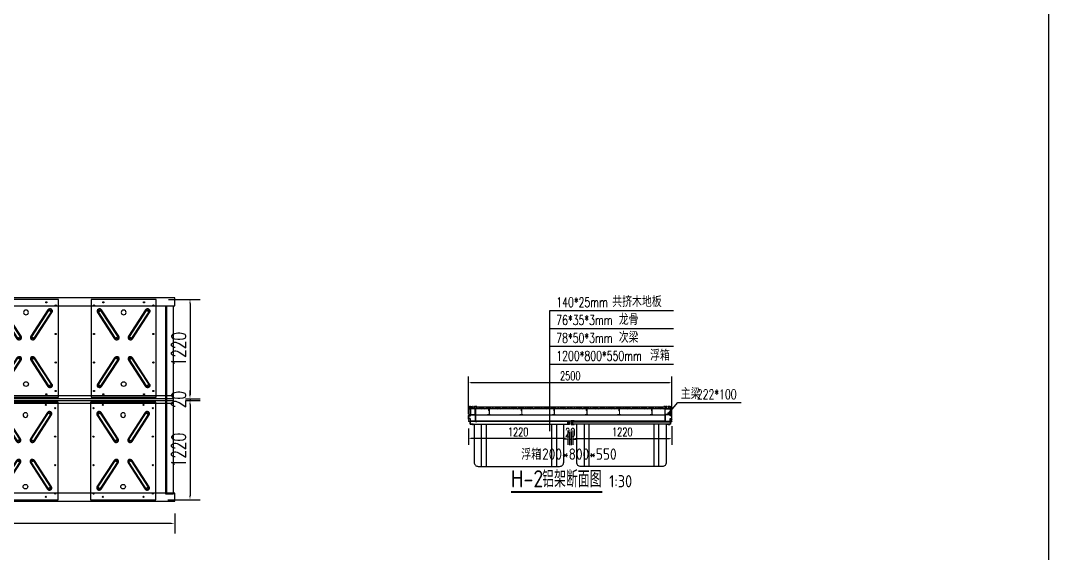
# Model space of a CAD drawing. Extents: x -89702 to 926017, y -610001 to -56924.
# Drawn here: x 150927 to 163556, y -532033 to -525486 of the extents above; entities that cross this region are included whole.
import ezdxf

# ---------------------------------------------------------------- set-up
doc = ezdxf.new("R2010")
doc.units = 0
doc.header["$LTSCALE"] = 10
doc.header["$MEASUREMENT"] = 0
doc.linetypes.add('ACAD_ISO14W100', pattern=[24, 12, -3, 0, -3, 0, -3, 0, -3])
for name, color, linetype in [('DIM_LEAD', 3, 'Continuous'), ('DIM_SYMB', 3, 'Continuous'), ('L-构造线', 6, 'Continuous'), ('PUB_TEXT', 7, 'Continuous'), ('W-FLOAT_BOWL浮筒', 253, 'Continuous'), ('W-STEEL_FRAME钢架', 3, 'Continuous'), ('W-STEEL_KEEL钢龙骨', 5, 'Continuous'), ('W-WOOD_FLOOR木地板', 30, 'Continuous'), ('浮箱U槽', 5, 'Continuous'), ('结构', 1, 'Continuous')]:
    doc.layers.add(name, color=color, linetype=linetype)
doc.styles.add('_TCH_DIM', font='SIMPLEX', dxfattribs={"bigfont": 'GBCBIG'})
doc.styles.get("Standard").update_dxf_attribs({"font": 'gbenor.shx', "bigfont": 'gbcbig.shx'})
doc.styles.add('STANDARD_T3', font='simplex.shx', dxfattribs={"width": 0.7, "bigfont": 'gbcbig.shx'})
doc.dimstyles.new('W&&30', dxfattribs={"dimtxt": 105, "dimasz": 30, "dimexe": 75, "dimexo": 90, "dimgap": 30, "dimtad": 1, "dimdec": 0, "dimzin": 0, "dimdsep": 46, "dimtxsty": 'STANDARD_T3', "dimcen": 0.09, "dimclrd": 1, "dimclre": 1, "dimclrt": 7, "dimazin": 2, "dimtfac": 1, "dimtdec": 0, "dimtix": 1, "dimtmove": 2, "dimatfit": 3, "dimfxl": 0, "dimtolj": 1, "dimtzin": 0, "dimarcsym": 0})
doc.dimstyles.new('W&&50', dxfattribs={"dimtxt": 175, "dimasz": 50, "dimexe": 125, "dimexo": 150, "dimgap": 50, "dimtad": 1, "dimdec": 0, "dimzin": 0, "dimdsep": 46, "dimtxsty": 'STANDARD_T3', "dimcen": 0.09, "dimclrd": 1, "dimclre": 1, "dimclrt": 7, "dimazin": 2, "dimtfac": 1, "dimtdec": 0, "dimtix": 1, "dimtmove": 2, "dimatfit": 3, "dimfxl": 0, "dimtolj": 1, "dimtzin": 0, "dimarcsym": 0})

# ---------------------------------------------------------------- blocks, each defined once
blk = doc.blocks.new('*D858')
at = {"layer": 'Defpoints', "color": 0, "transparency": 16777216}
for p in [(139567, -531393), (152821, -531393), (139567, -531664)]:
    blk.add_point(p, dxfattribs=at)
at = {"layer": 'W-STEEL_FRAME钢架', "color": 1, "lineweight": -2, "transparency": 16777216}
for p, q in [((139567, -531543), (139567, -531789)), ((152821, -531543), (152821, -531789)), ((152771, -531664), (139617, -531664))]:
    blk.add_line(p, q, dxfattribs=at)
at = {"layer": 'W-STEEL_FRAME钢架', "color": 1, "transparency": 16777216}
for points in [[(139617, -531656), (139617, -531673), (139567, -531664)], [(152771, -531656), (152771, -531673), (152821, -531664)]]:
    blk.add_solid(points, dxfattribs=at)
at = {"layer": 'W-STEEL_FRAME钢架', "color": 7, "transparency": 16777216, "insert": (146194, -531527), "char_height": 175, "attachment_point": 5, "style": 'STANDARD_T3'}
blk.add_mtext('\\A1;13254', dxfattribs=at)
blk = doc.blocks.new('fx1200')
for p, q in [((1200, 276), (0, 276)), ((0, 276), (0, -524)), ((1200, -524), (1200, 276)), ((121, 187), (116, 177)), ((116, 177), (118, 165)), ((118, 165), (121, 155)), ((128, 196), (121, 187)), ((121, 155), (129, 147)), ((126, 172), (129, 182)), ((128, 162), (126, 172)), ((139, 201), (128, 196)), ((134, 155), (128, 162)), ((129, 182), (136, 190)), ((129, 172), (131, 180)), ((131, 164), (129, 172)), ((137, 159), (129, 147)), ((129, 147), (453, -63)), ((131, 180), (137, 187)), ((137, 159), (131, 164)), ((134, 155), (458, -56)), ((136, 190), (145, 192)), ((137, 187), (145, 189)), ((153, 185), (137, 159)), ((461, -53), (137, 159)), ((150, 201), (139, 201)), ((145, 192), (155, 189)), ((145, 189), (153, 185)), ((159, 197), (150, 201)), ((159, 197), (153, 185)), ((153, 185), (477, -24)), ((478, -21), (155, 189)), ((483, -12), (159, 197)), ((1041, 197), (717, -12)), ((1045, 189), (722, -21)), ((723, -24), (1047, 185)), ((1064, 159), (741, -53)), ((742, -56), (1066, 155)), ((747, -63), (1071, 147)), ((1052, 201), (1041, 197)), ((1047, 185), (1041, 197)), ((1045, 189), (1055, 192)), ((1047, 185), (1055, 189)), ((1047, 185), (1064, 159)), ((1063, 201), (1052, 201)), ((1055, 192), (1064, 190)), ((1055, 189), (1063, 187)), ((1072, 196), (1063, 201)), ((1063, 187), (1069, 180)), ((1064, 190), (1072, 182)), ((1069, 164), (1064, 159)), ((1064, 159), (1071, 147)), ((1072, 162), (1066, 155)), ((1069, 180), (1071, 172)), ((1071, 172), (1069, 164)), ((1071, 147), (1079, 155)), ((1080, 187), (1072, 196)), ((1072, 182), (1076, 172)), ((1076, 172), (1072, 162)), ((1079, 155), (1084, 165)), ((1084, 177), (1080, 187)), ((1084, 165), (1084, 177)), ((132, -123), (134, -113)), ((134, -135), (132, -123)), ((134, -113), (140, -103)), ((140, -103), (150, -96)), ((150, -96), (161, -95)), ((161, -95), (171, -96)), ((171, -96), (180, -103)), ((180, -103), (187, -113)), ((187, -113), (188, -123)), ((188, -123), (187, -135)), ((461, -53), (453, -63)), ((453, -63), (464, -68)), ((467, -59), (458, -56)), ((461, -53), (477, -24)), ((469, -54), (461, -53)), ((464, -68), (475, -68)), ((478, -56), (467, -59)), ((475, -53), (469, -54)), ((482, -48), (475, -53)), ((475, -68), (485, -63)), ((483, -12), (477, -24)), ((477, -24), (482, -31)), ((478, -21), (485, -29)), ((485, -49), (478, -56)), ((482, -31), (485, -39)), ((485, -39), (482, -48)), ((491, -21), (483, -12)), ((485, -29), (488, -39)), ((488, -39), (485, -49)), ((485, -63), (493, -54)), ((496, -31), (491, -21)), ((493, -54), (496, -43)), ((496, -43), (496, -31)), ((709, -21), (704, -31)), ((704, -31), (704, -43)), ((704, -43), (707, -54)), ((707, -54), (715, -63)), ((717, -12), (709, -21)), ((712, -39), (715, -29)), ((715, -49), (712, -39)), ((715, -29), (722, -21)), ((723, -56), (715, -49)), ((715, -63), (725, -68)), ((717, -12), (723, -24)), ((717, -39), (718, -31)), ((718, -48), (717, -39)), ((718, -31), (723, -24)), ((725, -53), (718, -48)), ((741, -53), (723, -24)), ((733, -59), (723, -56)), ((733, -54), (725, -53)), ((725, -68), (736, -68)), ((741, -53), (733, -54)), ((742, -56), (733, -59)), ((736, -68), (747, -63)), ((741, -53), (747, -63)), ((1015, -113), (1012, -123)), ((1012, -123), (1015, -135)), ((1020, -103), (1015, -113)), ((1029, -96), (1020, -103)), ((1041, -95), (1029, -96)), ((1050, -96), (1041, -95)), ((1060, -103), (1050, -96)), ((1066, -113), (1060, -103)), ((1068, -123), (1066, -113)), ((1066, -135), (1068, -123)), ((453, -184), (129, -393)), ((140, -145), (134, -135)), ((458, -192), (134, -402)), ((137, -405), (461, -195)), ((150, -150), (140, -145)), ((161, -153), (150, -150)), ((477, -222), (153, -433)), ((155, -437), (478, -225)), ((159, -443), (483, -234)), ((171, -150), (161, -153)), ((180, -145), (171, -150)), ((187, -135), (180, -145)), ((464, -180), (453, -184)), ((453, -184), (461, -195)), ((458, -192), (467, -189)), ((461, -195), (469, -192)), ((461, -195), (477, -222)), ((475, -180), (464, -180)), ((467, -189), (478, -190)), ((469, -192), (475, -194)), ((485, -185), (475, -180)), ((475, -194), (482, -200)), ((482, -217), (477, -222)), ((477, -222), (483, -234)), ((478, -190), (485, -199)), ((485, -219), (478, -225)), ((482, -200), (485, -209)), ((485, -209), (482, -217)), ((483, -234), (491, -225)), ((493, -194), (485, -185)), ((485, -199), (488, -209)), ((488, -209), (485, -219)), ((491, -225), (496, -215)), ((496, -204), (493, -194)), ((496, -215), (496, -204)), ((707, -194), (704, -204)), ((704, -204), (704, -215)), ((704, -215), (709, -225)), ((715, -185), (707, -194)), ((709, -225), (717, -234)), ((712, -209), (715, -199)), ((715, -219), (712, -209)), ((725, -180), (715, -185)), ((715, -199), (723, -190)), ((722, -225), (715, -219)), ((717, -209), (718, -200)), ((718, -217), (717, -209)), ((723, -222), (717, -234)), ((717, -234), (1041, -443)), ((718, -200), (725, -194)), ((723, -222), (718, -217)), ((722, -225), (1045, -437)), ((723, -190), (733, -189)), ((741, -195), (723, -222)), ((1047, -433), (723, -222)), ((736, -180), (725, -180)), ((725, -194), (733, -192)), ((733, -189), (742, -192)), ((733, -192), (741, -195)), ((747, -184), (736, -180)), ((747, -184), (741, -195)), ((741, -195), (1064, -405)), ((1066, -402), (742, -192)), ((1071, -393), (747, -184)), ((1015, -135), (1020, -145)), ((1020, -145), (1029, -150)), ((1029, -150), (1041, -153)), ((1041, -153), (1050, -150)), ((1050, -150), (1060, -145)), ((1060, -145), (1066, -135)), ((118, -412), (116, -423)), ((116, -423), (121, -435)), ((121, -402), (118, -412)), ((129, -393), (121, -402)), ((121, -435), (128, -443)), ((126, -420), (128, -410)), ((129, -430), (126, -420)), ((128, -410), (134, -402)), ((128, -443), (139, -448)), ((129, -393), (137, -405)), ((129, -420), (131, -412)), ((131, -428), (129, -420)), ((136, -437), (129, -430)), ((131, -412), (137, -405)), ((137, -433), (131, -428)), ((145, -438), (136, -437)), ((153, -433), (137, -405)), ((145, -435), (137, -433)), ((139, -448), (150, -448)), ((153, -433), (145, -435)), ((155, -437), (145, -438)), ((150, -448), (159, -443)), ((153, -433), (159, -443)), ((1041, -443), (1047, -433)), ((1041, -443), (1052, -448)), ((1055, -438), (1045, -437)), ((1047, -433), (1064, -405)), ((1055, -435), (1047, -433)), ((1052, -448), (1063, -448)), ((1063, -433), (1055, -435)), ((1064, -437), (1055, -438)), ((1069, -428), (1063, -433)), ((1063, -448), (1072, -443)), ((1071, -393), (1064, -405)), ((1064, -405), (1069, -412)), ((1072, -430), (1064, -437)), ((1066, -402), (1072, -410)), ((1069, -412), (1071, -420)), ((1071, -420), (1069, -428)), ((1079, -402), (1071, -393)), ((1072, -410), (1076, -420)), ((1076, -420), (1072, -430)), ((1072, -443), (1080, -435)), ((1084, -412), (1079, -402)), ((1080, -435), (1084, -423)), ((1084, -423), (1084, -412)), ((0, -524), (1200, -524))]:
    blk.add_line(p, q)
for centre in [(35, 126), (75, 241), (425, 241), (775, 241), (1125, 241), (1165, 126), (35, -374), (1165, -374), (75, -489), (425, -489), (775, -489), (1125, -489)]:
    blk.add_circle(centre, 7)
blk = doc.blocks.new('*U821')
at = {"layer": 'W-FLOAT_BOWL浮筒', "rotation": 90.00000000101699}
for p in [(-124, 30), (-131, -1231)]:
    blk.add_blockref('fx1200', p, dxfattribs=at)
blk = doc.blocks.new('*U822')
at = {"layer": 'W-FLOAT_BOWL浮筒', "color": 0, "linetype": 'ByBlock', "lineweight": -2, "transparency": 16777216}
for p in [(10800, 0), (12000, 0)]:
    blk.add_blockref('*U821', p, dxfattribs=at)
blk = doc.blocks.new('*D965')
at = {"layer": 'Defpoints', "color": 0, "transparency": 16777216}
for p in [(152594, -528912), (152803, -530133), (153009, -530133)]:
    blk.add_point(p, dxfattribs=at)
at = {"layer": 'W-STEEL_FRAME钢架', "color": 1, "lineweight": -2, "transparency": 16777216}
for p, q in [((152744, -528912), (153134, -528912)), ((153009, -528962), (153009, -530083)), ((152953, -530133), (153134, -530133))]:
    blk.add_line(p, q, dxfattribs=at)
at = {"layer": 'W-STEEL_FRAME钢架', "color": 1, "transparency": 16777216}
for points in [[(153000, -528962), (153017, -528962), (153009, -528912)], [(153000, -530083), (153017, -530083), (153009, -530133)]]:
    blk.add_solid(points, dxfattribs=at)
at = {"layer": 'W-STEEL_FRAME钢架', "color": 7, "transparency": 16777216, "insert": (152871, -529523), "char_height": 175, "attachment_point": 5, "rotation": 90, "style": 'STANDARD_T3'}
blk.add_mtext('\\A1;1220', dxfattribs=at)
blk = doc.blocks.new('*D966')
at = {"layer": 'Defpoints', "color": 0, "transparency": 16777216}
for p in [(152803, -530133), (152803, -530153), (153009, -530153)]:
    blk.add_point(p, dxfattribs=at)
at = {"layer": 'W-STEEL_FRAME钢架', "color": 1, "lineweight": -2, "transparency": 16777216}
for p, q in [((153009, -530083), (153009, -530033)), ((152953, -530133), (153134, -530133)), ((152953, -530153), (153134, -530153)), ((153009, -530133), (153009, -530153)), ((153009, -530203), (153009, -530253))]:
    blk.add_line(p, q, dxfattribs=at)
at = {"layer": 'W-STEEL_FRAME钢架', "color": 1, "transparency": 16777216}
for points in [[(153000, -530083), (153017, -530083), (153009, -530133)], [(153000, -530203), (153017, -530203), (153009, -530153)]]:
    blk.add_solid(points, dxfattribs=at)
at = {"layer": 'W-STEEL_FRAME钢架', "color": 7, "transparency": 16777216, "insert": (152871, -530143), "char_height": 175, "attachment_point": 5, "rotation": 90, "style": 'STANDARD_T3'}
blk.add_mtext('\\A1;20', dxfattribs=at)
blk = doc.blocks.new('*D967')
at = {"layer": 'Defpoints', "color": 0, "transparency": 16777216}
for p in [(152803, -530153), (152587, -531374), (153009, -531374)]:
    blk.add_point(p, dxfattribs=at)
at = {"layer": 'W-STEEL_FRAME钢架', "color": 1, "lineweight": -2, "transparency": 16777216}
for p, q in [((152953, -530153), (153134, -530153)), ((153009, -530203), (153009, -531324)), ((152737, -531374), (153134, -531374))]:
    blk.add_line(p, q, dxfattribs=at)
at = {"layer": 'W-STEEL_FRAME钢架', "color": 1, "transparency": 16777216}
for points in [[(153000, -530203), (153017, -530203), (153009, -530153)], [(153000, -531324), (153017, -531324), (153009, -531374)]]:
    blk.add_solid(points, dxfattribs=at)
at = {"layer": 'W-STEEL_FRAME钢架', "color": 7, "transparency": 16777216, "insert": (152871, -530763), "char_height": 175, "attachment_point": 5, "rotation": 90, "style": 'STANDARD_T3'}
blk.add_mtext('\\A1;1220', dxfattribs=at)
blk = doc.blocks.new('0102')
at = {"color": 5, "lineweight": -3}
for p, q in [((-1521475, 1202749), (-1521475, 1203269)), ((-1521415, 1202749), (-1521415, 1203269)), ((-1520615, 1203269), (-1520615, 1202749)), ((-1520555, 1203269), (-1520555, 1202749))]:
    blk.add_line(p, q, dxfattribs=at)
at = {"color": 5}
blk.add_lwpolyline([(-1521615, 1203299), (-1521615, 1203269), (-1521565, 1203269), (-1520465, 1203268), (-1520415, 1203269), (-1520415, 1203299)], close=True, dxfattribs=at)
at = {"color": 5, "lineweight": -3}
blk.add_lwpolyline([(-1521565, 1203269), (-1521565, 1202799, 0.414214), (-1521515, 1202749), (-1520515, 1202749, 0.414214), (-1520465, 1202799), (-1520465, 1203269)], format="xyb", dxfattribs=at)
blk = doc.blocks.new('*D970')
at = {"layer": 'Defpoints', "color": 0, "transparency": 16777216}
for p in [(157711, -530431), (158931, -530378), (158931, -530623)]:
    blk.add_point(p, dxfattribs=at)
at = {"layer": 'W-STEEL_FRAME钢架', "color": 1, "lineweight": -2, "transparency": 16777216}
for p, q in [((157711, -530521), (157711, -530698)), ((158931, -530468), (158931, -530698)), ((157741, -530623), (158901, -530623))]:
    blk.add_line(p, q, dxfattribs=at)
at = {"layer": 'W-STEEL_FRAME钢架', "color": 1, "transparency": 16777216}
for points in [[(157741, -530618), (157741, -530628), (157711, -530623)], [(158901, -530618), (158901, -530628), (158931, -530623)]]:
    blk.add_solid(points, dxfattribs=at)
at = {"layer": 'W-STEEL_FRAME钢架', "color": 7, "transparency": 16777216, "insert": (158321, -530541), "char_height": 105, "attachment_point": 5, "style": 'STANDARD_T3'}
blk.add_mtext('\\A1;1220', dxfattribs=at)
blk = doc.blocks.new('*D971')
at = {"layer": 'Defpoints', "color": 0, "transparency": 16777216}
for p in [(156431, -530407), (157651, -530431), (156431, -530623)]:
    blk.add_point(p, dxfattribs=at)
at = {"layer": 'W-STEEL_FRAME钢架', "color": 1, "lineweight": -2, "transparency": 16777216}
for p, q in [((156431, -530497), (156431, -530698)), ((157651, -530521), (157651, -530698)), ((157621, -530623), (156461, -530623))]:
    blk.add_line(p, q, dxfattribs=at)
at = {"layer": 'W-STEEL_FRAME钢架', "color": 1, "transparency": 16777216}
for points in [[(156461, -530618), (156461, -530628), (156431, -530623)], [(157621, -530618), (157621, -530628), (157651, -530623)]]:
    blk.add_solid(points, dxfattribs=at)
at = {"layer": 'W-STEEL_FRAME钢架', "color": 7, "transparency": 16777216, "insert": (157041, -530541), "char_height": 105, "attachment_point": 5, "style": 'STANDARD_T3'}
blk.add_mtext('\\A1;1220', dxfattribs=at)
blk = doc.blocks.new('*D972')
at = {"layer": 'Defpoints', "color": 0, "transparency": 16777216}
for p in [(158931, -529934), (156431, -530411), (158931, -530420)]:
    blk.add_point(p, dxfattribs=at)
at = {"layer": 'W-STEEL_FRAME钢架', "color": 1, "lineweight": -2, "transparency": 16777216}
for p, q in [((156431, -530321), (156431, -529859)), ((158931, -530330), (158931, -529859)), ((156461, -529934), (158901, -529934))]:
    blk.add_line(p, q, dxfattribs=at)
at = {"layer": 'W-STEEL_FRAME钢架', "color": 1, "transparency": 16777216}
for points in [[(156461, -529929), (156461, -529939), (156431, -529934)], [(158901, -529929), (158901, -529939), (158931, -529934)]]:
    blk.add_solid(points, dxfattribs=at)
at = {"layer": 'W-STEEL_FRAME钢架', "color": 7, "transparency": 16777216, "insert": (157681, -529851), "char_height": 105, "attachment_point": 5, "style": 'STANDARD_T3'}
blk.add_mtext('\\A1;2500', dxfattribs=at)
blk = doc.blocks.new('$matou$00000085')
at = {"color": 0, "lineweight": 5}
for p, q in [((-17, 36, 0), (-17, 37, 0)), ((-4, 34, 0), (-4, 35, 0)), ((-1, 13, 0), (-3, 13, 0))]:
    blk.add_line(p, q, dxfattribs=at)
at = {"color": 0, "lineweight": 0, "ltscale": 0.5}
blk.add_arc((-2, 17, 0), 4.07, 274.7282, 349.8472, dxfattribs=at)
at = {"layer": '结构', "color": 0, "linetype": 'ByBlock', "lineweight": 0, "ltscale": 0.5}
for p, q in [((-7, 38, 0), (-16, 38, 0)), ((-16, 35, 0), (-8, 35, 0)), ((-7, -34, 0), (-7, 34, 0)), ((-5, 33, 0), (-4, 34, 0)), ((-4, 33, 0), (-5, 33, 0)), ((-5, 31, 0), (-4, 32, 0)), ((-4, 31, 0), (-5, 31, 0)), ((-5, 31, 0), (-4, 31, 0)), ((-4, 31, 0), (-5, 31, 0)), ((-5, 29, 0), (-4, 29, 0)), ((-4, 29, 0), (-5, 29, 0)), ((-5, 27, 0), (-4, 27, 0)), ((-4, 27, 0), (-5, 27, 0)), ((-4, 26, 0), (-5, 25, 0)), ((-5, 25, 0), (-4, 25, 0)), ((-5, 24, 0), (-4, 23, 0)), ((-4, 24, 0), (-5, 24, 0)), ((-5, 22, 0), (-4, 22, 0)), ((-4, 22, 0), (-5, 22, 0)), ((-5, 20, 0), (-4, 20, 0)), ((-4, 20, 0), (-5, 20, 0)), ((-4, 32, 0), (-4, 33, 0)), ((-4, 31, 0), (-4, 29, 0)), ((-4, 31, 0), (-4, 31, 0)), ((-4, 29, 0), (-4, 27, 0)), ((-4, 27, 0), (-4, 26, 0)), ((-4, 25, 0), (-4, 24, 0)), ((-4, 23, 0), (-4, 22, 0)), ((-4, 22, 0), (-4, 20, 0)), ((-4, 20, 0), (-4, 19, 0)), ((-4, -34, 0), (-4, 12, 0)), ((-1, 34, 0), (-1, 35, 0)), ((0, 33, 0), (-1, 34, 0)), ((-1, 33, 0), (0, 33, 0)), ((-1, 32, 0), (-1, 33, 0)), ((0, 31, 0), (-1, 32, 0)), ((-1, 31, 0), (0, 31, 0)), ((-1, 30, 0), (-1, 31, 0)), ((0, 30, 0), (-1, 30, 0)), ((-1, 29, 0), (0, 30, 0)), ((-1, 28, 0), (-1, 29, 0)), ((0, 28, 0), (-1, 28, 0)), ((-1, 28, 0), (0, 28, 0)), ((-1, 26, 0), (-1, 28, 0)), ((0, 26, 0), (-1, 26, 0)), ((-1, 26, 0), (0, 26, 0)), ((-1, 25, 0), (-1, 26, 0)), ((0, 24, 0), (-1, 25, 0)), ((-1, 24, 0), (0, 24, 0)), ((-1, 23, 0), (-1, 24, 0)), ((0, 22, 0), (-1, 23, 0)), ((-1, 22, 0), (0, 22, 0)), ((-1, 22, 0), (-1, 22, 0)), ((-1, 21, 0), (-1, 22, 0)), ((0, 21, 0), (-1, 21, 0)), ((-1, 20, 0), (0, 21, 0)), ((-1, 19, 0), (-1, 20, 0)), ((2, 38, 0), (16, 38, 0)), ((3, 34, 0), (3, 17, 0)), ((16, 35, 0), (4, 35, 0)), ((17, 37, 0), (17, 36, 0)), ((-17, -35, 0), (-8, -35, 0)), ((-17, -38, 0), (-17, -36, 0)), ((17, -38, 0), (-17, -38, 0)), ((-3, -35, 0), (17, -35, 0)), ((17, -36, 0), (17, -38, 0))]:
    blk.add_line(p, q, dxfattribs=at)
for centre, radius, start, end in [((-16, 37, 0), 1, 90, 180), ((-16, 36, 0), 1, 180, 270), ((-8, 34, 0), 1, 0, 90), ((-7, 35, 0), 3, 0, 90.0017), ((-2, 19, 0), 1.75, 180, 0), ((-3, 12, 0), 1, 90, 180), ((2, 35, 0), 3, 89.9983, 180), ((4, 34, 0), 1, 90, 180), ((16, 37, 0), 1, 0, 90), ((16, 36, 0), 1, 270, 360), ((-17, -36, 0), 0.5, 90, 180), ((-17, -38, 0), 0.5, 180, 270), ((-8, -34, 0), 1, 270, 0), ((-3, -34, 0), 1, 180, 270), ((17, -36, 0), 0.5, 0, 90), ((17, -38, 0), 0.5, 270, 0)]:
    blk.add_arc(centre, radius, start, end, dxfattribs=at)
blk = doc.blocks.new('*U968')
at = {"layer": 'W-STEEL_KEEL钢龙骨', "yscale": -1, "rotation": 180}
blk.add_blockref('$matou$00000085', (0, 0, 0), dxfattribs=at)
blk = doc.blocks.new('*U969')
at = {"layer": '浮箱U槽', "color": 0, "linetype": 'ByBlock', "lineweight": -2, "transparency": 16777216}
for p in [(-2000, 0), (-1600, 0), (-1200, 0), (-800, 0), (-400, 0), (0, 0)]:
    blk.add_blockref('*U968', p, dxfattribs=at)
blk = doc.blocks.new('*D973')
at = {"layer": 'Defpoints', "color": 0, "transparency": 16777216}
for p in [(157671, -530448), (157691, -530448), (157691, -530630)]:
    blk.add_point(p, dxfattribs=at)
at = {"layer": 'W-STEEL_FRAME钢架', "color": 1, "lineweight": -2, "transparency": 16777216}
for p, q in [((157671, -530538), (157671, -530705)), ((157691, -530538), (157691, -530705)), ((157641, -530630), (157611, -530630)), ((157671, -530630), (157691, -530630)), ((157721, -530630), (157751, -530630))]:
    blk.add_line(p, q, dxfattribs=at)
at = {"layer": 'W-STEEL_FRAME钢架', "color": 1, "transparency": 16777216}
for points in [[(157641, -530625), (157641, -530635), (157671, -530630)], [(157721, -530625), (157721, -530635), (157691, -530630)]]:
    blk.add_solid(points, dxfattribs=at)
at = {"layer": 'W-STEEL_FRAME钢架', "color": 7, "transparency": 16777216, "insert": (157681, -530548), "char_height": 105, "attachment_point": 5, "style": 'STANDARD_T3'}
blk.add_mtext('\\A1;20', dxfattribs=at)

msp = doc.modelspace()

# ---------------------------------------------------------------- hatches: boundary and pattern name
at = {"layer": 'W-WOOD_FLOOR木地板'}
h = msp.add_hatch(dxfattribs=at)
h.set_pattern_fill('木纹01', color=256, scale=50)
h.set_pattern_definition([(360, (-192709.2, -355394.44), (200, 200), [10, -190]), (360, (-192849.2, -355374.44), (200, 200), [20, -180]), (360, (-192719.2, -355364.44), (200, 200), [10, -190]), (360, (-192839.2, -355344.44), (200, 200), [10, -190]), (360, (-192719.2, -355334.44), (200, 200), [10, -190]), (360, (-192829.2, -355324.44), (200, 200), [10, -190]), (360, (-192719.2, -355314.44), (200, 200), [10, -190]), (360, (-192829.2, -355294.44), (200, 200), [10, -110, 10, -70]), (360, (-192829.2, -355274.44), (200, 200), [20, -100, 10, -70]), (360, (-192839.2, -355244.44), (200, 200), [10, -30, 10, -80, 10, -60]), (360, (-192849.2, -355224.44), (200, 200), [10, -40, 20, -130]), (360, (-192719.2, -355214.44), (200, 200), [10, -190]), (360, (-192849.2, -355204.44), (200, 200), [10, -50, 10, -130]), (45, (-192869.2, -355394.44), (5e-14, 200), [28.2842, -254.55851]), (45, (-192699.2, -355394.44), (5e-14, 200), [56.56854, -226.27417]), (45, (-192699.2, -355294.44), (5e-14, 200), [14.142, -268.70071]), (45, (-192869.2, -355274.44), (5e-14, 200), [42.4264, -240.41631]), (45, (-192699.2, -355274.44), (5e-14, 200), [70.71068, -212.13203]), (45, (-192699.2, -355244.44), (5e-14, 200), [42.4264, -240.41631]), (315, (-192739.2, -355224.44), (200, -9e-14), [14.142, -268.70071]), (315, (-192809.2, -355384.44), (200, -9e-14), [28.2842, -254.55851]), (315, (-192799.2, -355304.44), (200, -9e-14), [28.2842, -254.55851]), (315, (-192739.2, -355344.44), (200, -9e-14), [28.2842, -254.55851]), (315, (-192749.2, -355264.44), (200, -9e-14), [28.2842, -254.55851]), (315, (-192739.2, -355244.44), (200, -9e-14), [42.4264, -240.41631]), (315, (-192789.2, -355364.44), (200, -9e-14), [42.4264, -240.41631]), (315, (-192759.2, -355354.44), (200, -9e-14), [42.4264, -240.41631]), (315, (-192789.2, -355284.44), (200, -9e-14), [42.4264, -240.41631]), (315, (-192769.2, -355274.44), (200, -9e-14), [42.4264, -240.41631]), (26.56505, (-192859.2, -355354.44), (200, 8e-08), [22.36068, -424.85292]), (26.56505, (-192709.2, -355364.44), (200, 8e-08), [89.44272, -357.77088]), (26.56505, (-192709.2, -355334.44), (200, 8e-08), [89.44272, -357.77088]), (26.56505, (-192709.2, -355314.44), (200, 8e-08), [89.4428, -134, 44.722, -179.048795]), (26.56505, (-192689.2, -355284.44), (200, 8e-08), [22.36068, -424.85292]), (26.56505, (-192869.2, -355214.44), (200, 8e-08), [22.36068, -424.85292]), (26.56505, (-192709.2, -355214.44), (200, 8e-08), [44.72136, -402.49224]), (333.43495, (-192759.2, -355394.44), (200, -8e-08), [44.72136, -402.49224]), (333.43495, (-192829.2, -355344.44), (200, -8e-08), [44.72136, -402.49224]), (333.43495, (-192829.2, -355374.44), (200, -8e-08), [22.36068, -424.85224]), (333.43495, (-192819.2, -355324.44), (200, -8e-08), [67.08204, -380.13156]), (333.43495, (-192779.2, -355324.44), (200, -8e-08), [44.72136, -402.49224]), (333.43495, (-192759.2, -355314.44), (200, -8e-08), [44.72136, -402.49224]), (333.43495, (-192819.2, -355294.44), (200, -8e-08), [22.36068, -424.85224]), (333.43495, (-192809.2, -355274.44), (200, -8e-08), [22.36068, -424.85224]), (333.43495, (-192729.2, -355234.44), (200, -8e-08), [22.36068, -424.85224]), (333.43495, (-192739.2, -355304.44), (200, -8e-08), [22.36068, -424.85224]), (333.43495, (-192829.2, -355244.44), (200, -8e-08), [67.08204, -380.13156]), (333.43495, (-192839.2, -355224.44), (200, -8e-08), [44.72136, -402.49224]), (333.43495, (-192729.2, -355284.44), (200, -8e-08), [22.36, -201.24, 22.36, -201.253595]), (333.43495, (-192789.2, -355244.44), (200, -8e-08), [44.72136, -402.49224]), (333.43495, (-192779.2, -355224.44), (200, -8e-08), [44.72136, -402.49224]), (333.43495, (-192839.2, -355204.44), (200, -8e-08), [44.72136, -402.49224]), (333.43495, (-192779.2, -355204.44), (200, -8e-08), [44.72136, -402.49224])])
h.paths.add_polyline_path([(156507.9, -530231.2), (156507.9, -530255.2), (158851.6, -530255.2), (158851.6, -530231.2)])

# ---------------------------------------------------------------- linework, layer by layer
at = {"color": 0}
for p, q in [((152723.3, -531306.2), (152723.3, -528993.2)), ((156481.4, -530231.2), (156495.4, -530231.2))]:
    msp.add_line(p, q, dxfattribs=at)
at = {"color": 3, "lineweight": -3}
for p, q in [((156449.8, -530293.7), (156449.8, -530250.7)), ((156455.3, -530251.6), (156467.8, -530251.7)), ((156466.3, -530227.1), (156466.6, -530226.6)), ((156467.7, -530226.6), (156468, -530227.1)), ((156468.3, -530227.1), (156468.6, -530226.6)), ((156470.3, -530227.1), (156470.6, -530226.6)), ((156470.7, -530226.6), (156475.9, -530226.6)), ((156470.7, -530226.6), (156472.6, -530226.6)), ((156481.4, -530229.1), (156481.4, -530233.4)), ((156495.4, -530233.4), (156495.4, -530229.1)), ((156501, -530226.6), (156506.1, -530226.6)), ((156514.6, -530227.1), (156514.3, -530226.6)), ((156516.6, -530227.1), (156516.3, -530226.6)), ((156517.2, -530226.6), (156516.9, -530227.1)), ((156518, -530256.2), (156518, -530293.7)), ((156518.6, -530227.1), (156518.3, -530226.6)), ((156521.3, -530226.6), (156523.7, -530226.6)), ((158840.1, -530226.6), (158837.7, -530226.6)), ((158842.8, -530227.1), (158843.1, -530226.6)), ((158843.3, -530256.2), (158843.3, -530293.7)), ((158844.2, -530226.6), (158844.5, -530227.1)), ((158844.8, -530227.1), (158845.1, -530226.6)), ((158846.8, -530227.1), (158847.1, -530226.6)), ((158860.4, -530226.6), (158855.3, -530226.6)), ((158865.9, -530233.4), (158865.9, -530229.1)), ((158880, -530229.1), (158880, -530233.4)), ((158890.6, -530226.6), (158885.5, -530226.6)), ((158890.6, -530226.6), (158888.8, -530226.6)), ((158891.1, -530227.1), (158890.8, -530226.6)), ((158893.1, -530227.1), (158892.8, -530226.6)), ((158893.7, -530226.6), (158893.4, -530227.1)), ((158906.1, -530251.6), (158893.5, -530251.7)), ((158895.1, -530227.1), (158894.8, -530226.6)), ((158911.6, -530293.7), (158911.6, -530250.7)), ((156430.7, -530359.3), (156430.7, -530340.4)), ((156518, -530360.4), (156518, -530409.8)), ((158843.3, -530360.4), (158843.3, -530409.8)), ((158930.7, -530359.3), (158930.7, -530340.4))]:
    msp.add_line(p, q, dxfattribs=at)
at = {"color": 1, "lineweight": -3}
for p, q in [((156518, -530331.8), (158843.3, -530331.8)), ((156518, -530405.3), (158843.3, -530405.3))]:
    msp.add_line(p, q, dxfattribs=at)
at = {"color": 3}
msp.add_lwpolyline([(139567.3, -528993.2), (152821.3, -528993.2), (152821.3, -528893.2), (139567.3, -528893.2)], close=True, dxfattribs=at)
at = {"color": 6}
msp.add_lwpolyline([(152803.3, -531306.2), (152713.3, -531306.2), (152713.3, -528993.2), (152803.3, -528993.2)], close=True, dxfattribs=at)
at = {"color": 3, "lineweight": -3}
for points in [[(156450.8, -530226.6, 0.4142136), (156430.7, -530246.6), (156430.7, -530248.2)], [(156434.7, -530245.6), (156434.7, -530245.6), (156451.3, -530245.6, -0.4142136), (156453.3, -530247.6), (156453.3, -530249.6, 0.4139088), (156455.3, -530251.6)], [(156437.3, -530331, -0.4035353), (156438.5, -530331.8), (156439.8, -530339.2, 0.3624885), (156440.8, -530340), (156447.8, -530340, 0.4142136), (156449.8, -530338), (156449.8, -530294.9)], [(156447.8, -530248.7), (156440.8, -530248.7, 0.3624885), (156439.8, -530249.5), (156438.5, -530256.9)], [(156449.8, -530293.7, 0.1989124), (156449.8, -530293.9), (156450.1, -530294.2, -0.4142136), (156450.1, -530294.5), (156449.8, -530294.8, 0.1989124), (156449.8, -530294.9)], [(156450.8, -530230.6), (156450.8, -530230.6), (156466.8, -530230.6, -0.4142136), (156469.8, -530233.6), (156469.8, -530249.7, -0.4145184), (156467.8, -530251.7)], [(156455.5, -530226.6, -0.1989124), (156455.6, -530226.6), (156456, -530227.1)], [(156456.2, -530227.1), (156456.5, -530226.6, -0.1989124), (156456.7, -530226.6), (156457.5, -530226.6, -0.1989124), (156457.7, -530226.6), (156458, -530227.1)], [(156458.2, -530227.1), (156458.5, -530226.6, -0.1989124), (156458.7, -530226.6), (156459.5, -530226.6, -0.1989124), (156459.7, -530226.6), (156460, -530227.1)], [(156460.3, -530227.1), (156460.6, -530226.6, -0.1989124), (156460.7, -530226.6), (156461.5, -530226.6, -0.1989124), (156461.7, -530226.6), (156462, -530227.1)], [(156462.3, -530227.1), (156462.6, -530226.6, -0.1989124), (156462.7, -530226.6), (156463.5, -530226.6, -0.1989124), (156463.7, -530226.6), (156464, -530227.1)], [(156464.3, -530227.1), (156464.6, -530226.6, -0.1989124), (156464.7, -530226.6), (156465.5, -530226.6, -0.1989124), (156465.7, -530226.6), (156466, -530227.1)], [(156466.6, -530226.6, -0.1989124), (156466.7, -530226.6), (156467.6, -530226.6)], [(156468.7, -530226.6), (156469.6, -530226.6, -0.1989124), (156469.7, -530226.6), (156470, -530227.1)], [(156487.8, -530251.7), (156474.4, -530251.7, -0.4142136), (156473.4, -530250.7), (156473.4, -530234.6, -0.4142136), (156474.4, -530233.6), (156481.2, -530233.6)], [(156489, -530251.7, 0.1989124), (156488.9, -530251.7), (156488.6, -530252, -0.4142136), (156488.3, -530252), (156488, -530251.7, 0.1989124), (156487.8, -530251.7)], [(156489, -530251.7), (156502.5, -530251.7, 0.4142136), (156503.5, -530250.7), (156503.5, -530234.6, 0.4142136), (156502.5, -530233.6), (156495.6, -530233.6)], [(156506.5, -530227.1), (156506.2, -530226.6, 0.1989124), (156506.1, -530226.6), (156504.3, -530226.6)], [(156508.5, -530227.1), (156508.2, -530226.6, 0.1989124), (156508.1, -530226.6), (156507.3, -530226.6, 0.1989124), (156507.1, -530226.6), (156506.8, -530227.1)], [(156518, -530256.2, 0.4142136), (156517, -530255.2), (156508, -530255.2, -0.4142136), (156507, -530254.2), (156507, -530230.6, -0.4142136), (156508, -530229.6)], [(156531.1, -530229.1), (156531.1, -530229.4, -0.4142136), (156530.9, -530229.6), (156508, -530229.6)], [(156510.6, -530227.1), (156510.3, -530226.6, 0.1989124), (156510.1, -530226.6), (156509.3, -530226.6, 0.1989124), (156509.1, -530226.6), (156508.8, -530227.1)], [(156512.6, -530227.1), (156512.3, -530226.6, 0.1989124), (156512.1, -530226.6), (156511.3, -530226.6, 0.1989124), (156511.1, -530226.6), (156510.8, -530227.1)], [(156514.1, -530226.6), (156513.3, -530226.6, 0.1989124), (156513.1, -530226.6), (156512.8, -530227.1)], [(156516.1, -530226.6), (156515.3, -530226.6, 0.1989124), (156515.2, -530226.6), (156514.9, -530227.1)], [(156518.1, -530226.6), (156517.3, -530226.6, 0.1989124), (156517.2, -530226.6)], [(156518, -530293.9), (156517.7, -530294.2, 0.4142136), (156517.7, -530294.5), (156518, -530294.8, -0.1989124), (156518, -530294.9), (156518, -530294.9), (156518, -530359.3)], [(156520.6, -530227.1), (156520.3, -530226.6, 0.1989124), (156520.2, -530226.6), (156519.3, -530226.6, 0.1989124), (156519.2, -530226.6), (156518.9, -530227.1)], [(156521.3, -530226.6, 0.1989124), (156521.2, -530226.6), (156520.9, -530227.1)], [(158830.3, -530229.1), (158830.3, -530229.4, 0.4142136), (158830.5, -530229.6), (158853.4, -530229.6)], [(158840.1, -530226.6, -0.1989124), (158840.2, -530226.6), (158840.5, -530227.1)], [(158840.8, -530227.1), (158841.1, -530226.6, -0.1989124), (158841.2, -530226.6), (158842.1, -530226.6, -0.1989124), (158842.2, -530226.6), (158842.5, -530227.1)], [(158843.2, -530226.6), (158844.1, -530226.6, -0.1989124), (158844.2, -530226.6)], [(158843.3, -530256.2, -0.4142136), (158844.3, -530255.2), (158853.4, -530255.2, 0.4142136), (158854.4, -530254.2), (158854.4, -530230.6, 0.4142136), (158853.4, -530229.6)], [(158843.4, -530293.9), (158843.7, -530294.2, -0.4142136), (158843.7, -530294.5), (158843.4, -530294.8, 0.1989124), (158843.3, -530294.9), (158843.3, -530294.9), (158843.3, -530359.3)], [(158845.2, -530226.6), (158846.1, -530226.6, -0.1989124), (158846.2, -530226.6), (158846.5, -530227.1)], [(158847.2, -530226.6), (158848.1, -530226.6, -0.1989124), (158848.2, -530226.6), (158848.5, -530227.1)], [(158848.8, -530227.1), (158849.1, -530226.6, -0.1989124), (158849.3, -530226.6), (158850.1, -530226.6, -0.1989124), (158850.2, -530226.6), (158850.5, -530227.1)], [(158850.8, -530227.1), (158851.1, -530226.6, -0.1989124), (158851.3, -530226.6), (158852.1, -530226.6, -0.1989124), (158852.2, -530226.6), (158852.5, -530227.1)], [(158852.8, -530227.1), (158853.1, -530226.6, -0.1989124), (158853.3, -530226.6), (158854.1, -530226.6, -0.1989124), (158854.3, -530226.6), (158854.6, -530227.1)], [(158854.8, -530227.1), (158855.1, -530226.6, -0.1989124), (158855.3, -530226.6), (158857.1, -530226.6)], [(158872.4, -530251.7), (158858.9, -530251.7, -0.4142136), (158857.9, -530250.7), (158857.9, -530234.6, -0.4142136), (158858.9, -530233.6), (158865.7, -530233.6)], [(158872.4, -530251.7, -0.1989124), (158872.5, -530251.7), (158872.8, -530252, 0.4142136), (158873.1, -530252), (158873.4, -530251.7, -0.1989124), (158873.5, -530251.7)], [(158873.5, -530251.7), (158887, -530251.7, 0.4142136), (158888, -530250.7), (158888, -530234.6, 0.4142136), (158887, -530233.6), (158880.2, -530233.6)], [(158892.7, -530226.6), (158891.8, -530226.6, 0.1989124), (158891.7, -530226.6), (158891.4, -530227.1)], [(158910.6, -530230.6), (158910.6, -530230.6), (158894.5, -530230.6, 0.4142136), (158891.5, -530233.6), (158891.5, -530249.7, 0.4145184), (158893.5, -530251.7)], [(158894.8, -530226.6, 0.1989124), (158894.7, -530226.6), (158893.8, -530226.6)], [(158897.1, -530227.1), (158896.8, -530226.6, 0.1989124), (158896.7, -530226.6), (158895.8, -530226.6, 0.1989124), (158895.7, -530226.6), (158895.4, -530227.1)], [(158899.1, -530227.1), (158898.8, -530226.6, 0.1989124), (158898.7, -530226.6), (158897.8, -530226.6, 0.1989124), (158897.7, -530226.6), (158897.4, -530227.1)], [(158901.1, -530227.1), (158900.8, -530226.6, 0.1989124), (158900.7, -530226.6), (158899.8, -530226.6, 0.1989124), (158899.7, -530226.6), (158899.4, -530227.1)], [(158903.1, -530227.1), (158902.8, -530226.6, 0.1989124), (158902.7, -530226.6), (158901.9, -530226.6, 0.1989124), (158901.7, -530226.6), (158901.4, -530227.1)], [(158905.1, -530227.1), (158904.8, -530226.6, 0.1989124), (158904.7, -530226.6), (158903.9, -530226.6, 0.1989124), (158903.7, -530226.6), (158903.4, -530227.1)], [(158905.9, -530226.6, 0.1989124), (158905.7, -530226.6), (158905.4, -530227.1)], [(158926.6, -530245.6), (158926.6, -530245.6), (158910.1, -530245.6, 0.4142136), (158908.1, -530247.6), (158908.1, -530249.6, -0.4139088), (158906.1, -530251.6)], [(158910.6, -530226.6, -0.4142136), (158930.7, -530246.6), (158930.7, -530248.2)], [(158911.6, -530293.7, -0.1989124), (158911.6, -530293.9), (158911.3, -530294.2, 0.4142136), (158911.3, -530294.5), (158911.6, -530294.8, -0.1989124), (158911.6, -530294.9)], [(158924, -530331, 0.4035353), (158922.9, -530331.8), (158921.5, -530339.2, -0.3624885), (158920.5, -530340), (158913.6, -530340, -0.4142136), (158911.6, -530338), (158911.6, -530294.9)], [(158913.6, -530248.7), (158920.5, -530248.7, -0.3624885), (158921.5, -530249.5), (158922.9, -530256.9)], [(156430.7, -530359.3, 0.1989124), (156430.7, -530359.4), (156431, -530359.7, -0.4142136), (156431, -530360), (156430.7, -530360.3, 0.1989124), (156430.7, -530360.4)], [(156430.7, -530385.2, 0.4142136), (156433.2, -530387.7), (156434.5, -530387.7, 0.4142136), (156434.7, -530387.5)], [(156430.7, -530407.3), (156430.7, -530411.3, 0.4142136), (156432.7, -530413.3)], [(156461.8, -530449.4, -0.4142136), (156449.8, -530437.4), (156449.8, -530415.3, 0.4142136), (156447.8, -530413.3), (156432.7, -530413.3)], [(156434.7, -530402, 0.4142136), (156434.5, -530401.8), (156433.2, -530401.8)], [(156434.7, -530387.5), (156434.7, -530380.7, -0.4142136), (156435.7, -530379.7), (156448.8, -530379.7, -0.4142136), (156449.8, -530380.7), (156449.8, -530394.1, 0.1989124), (156449.8, -530394.3), (156450.1, -530394.6, -0.4142136), (156450.1, -530394.9), (156449.8, -530395.2, 0.1989124), (156449.8, -530395.3), (156449.8, -530408.8, -0.4142136), (156448.8, -530409.8), (156435.7, -530409.8, -0.4142136), (156434.7, -530408.8), (156434.7, -530402)], [(156530.1, -530413.3), (156454.8, -530413.3, 0.4142136), (156452.8, -530415.3), (156452.8, -530437.4, 0.4142136), (156461.8, -530446.4)], [(156518, -530331.8), (156518, -530409.8, 2.4142136), (156518.5, -530410.3), (156530.1, -530410.3, -0.4142136), (156531.1, -530411.3), (156531.1, -530412.3, -0.4142136), (156530.1, -530413.3)], [(156518, -530359.4), (156517.7, -530359.7, 0.4142136), (156517.7, -530360), (156518, -530360.3)], [(158843.3, -530331.8), (158843.3, -530409.8, -2.4142136), (158842.8, -530410.3), (158831.3, -530410.3, 0.4142136), (158830.3, -530411.3), (158830.3, -530412.3, 0.4142136), (158831.3, -530413.3)], [(158831.3, -530413.3), (158906.6, -530413.3, -0.4142136), (158908.6, -530415.3), (158908.6, -530437.4, -0.4142136), (158899.6, -530446.4)], [(158843.4, -530359.4), (158843.7, -530359.7, -0.4142136), (158843.7, -530360), (158843.4, -530360.3)], [(158899.6, -530449.4, 0.4142136), (158911.6, -530437.4), (158911.6, -530415.3, -0.4142136), (158913.6, -530413.3), (158928.7, -530413.3)], [(158926.7, -530387.5), (158926.7, -530380.7, 0.4142136), (158925.7, -530379.7), (158912.6, -530379.7, 0.4142136), (158911.6, -530380.7), (158911.6, -530394.1, -0.1989124), (158911.6, -530394.3), (158911.3, -530394.6, 0.4142136), (158911.3, -530394.9), (158911.6, -530395.2, -0.1989124), (158911.6, -530395.3), (158911.6, -530408.8, 0.4142136), (158912.6, -530409.8), (158925.7, -530409.8, 0.4142136), (158926.7, -530408.8), (158926.7, -530402)], [(158930.7, -530385.2, -0.4142136), (158928.2, -530387.7), (158926.9, -530387.7, -0.4142136), (158926.7, -530387.5)], [(158926.7, -530402, -0.4142136), (158926.9, -530401.8), (158928.2, -530401.8)], [(158930.7, -530407.3), (158930.7, -530411.3, -0.4142136), (158928.7, -530413.3)], [(158930.7, -530359.3, -0.1989124), (158930.6, -530359.4), (158930.3, -530359.7, 0.4142136), (158930.3, -530360), (158930.6, -530360.3, -0.1989124), (158930.7, -530360.4)], [(156478.4, -530449.4), (156478.7, -530449.1, -0.4142136), (156479, -530449.1), (156479.3, -530449.4, 0.1989124), (156479.5, -530449.4), (156487.9, -530449.4, 0.4142136), (156488.9, -530448.4), (156488.9, -530447.4, 0.4142136), (156487.9, -530446.4), (156461.8, -530446.4)], [(156478.4, -530449.4, -0.1989124), (156478.3, -530449.4), (156461.8, -530449.4)], [(158882.9, -530449.4), (158882.6, -530449.1, 0.4142136), (158882.4, -530449.1), (158882.1, -530449.4, -0.1989124), (158881.9, -530449.4), (158873.5, -530449.4, -0.4142136), (158872.5, -530448.4), (158872.5, -530447.4, -0.4142136), (158873.5, -530446.4), (158899.6, -530446.4)], [(158882.9, -530449.4, 0.1989124), (158883.1, -530449.4), (158899.6, -530449.4)]]:
    msp.add_lwpolyline(points, format="xyb", dxfattribs=at)
for points in [[(156450.8, -530226.6), (156455.5, -530226.6), (156453.1, -530226.6)], [(158910.6, -530226.6), (158905.9, -530226.6), (158908.2, -530226.6)], [(156430.7, -530385.2), (156430.7, -530374.7), (156430.7, -530360.4)], [(158930.7, -530385.2), (158930.7, -530374.7), (158930.7, -530360.4)]]:
    msp.add_lwpolyline(points, dxfattribs=at)
for points in [[(156506.5, -530258.7, -0.356394), (156503.5, -530256.3, 0.356394), (156501.6, -530254.7), (156456.3, -530254.7, 0.4142136), (156453.3, -530257.7), (156453.3, -530325, 0.4142136), (156455.3, -530327), (156511.5, -530327, 0.4142136), (156514.5, -530323.9), (156514.5, -530261.7, 0.4142136), (156511.5, -530258.7)], [(158854.9, -530258.7, 0.356394), (158857.8, -530256.3, -0.356394), (158859.8, -530254.7), (158905.1, -530254.7, -0.4142136), (158908.1, -530257.7), (158908.1, -530325, -0.4142136), (158906.1, -530327), (158849.9, -530327, -0.4142136), (158846.9, -530323.9), (158846.9, -530261.7, -0.4142136), (158849.9, -530258.7)], [(156514.5, -530406.8, -0.4142136), (156511.5, -530409.8), (156456.3, -530409.8, -0.4142136), (156453.3, -530406.8), (156453.3, -530379.2, 0.4142136), (156450.3, -530376.2), (156437.2, -530376.2, -0.4142136), (156434.2, -530373.1), (156434.2, -530347.5, -0.4142136), (156437.2, -530344.5), (156450.3, -530344.5, 0.4142136), (156453.3, -530341.5), (156453.3, -530332, -0.4142136), (156455.3, -530330), (156511.5, -530330, -0.4142136), (156514.5, -530333)], [(158846.9, -530406.8, 0.4142136), (158849.9, -530409.8), (158905.1, -530409.8, 0.4142136), (158908.1, -530406.8), (158908.1, -530379.2, -0.4142136), (158911.1, -530376.2), (158924.2, -530376.2, 0.4142136), (158927.2, -530373.1), (158927.2, -530347.5, 0.4142136), (158924.2, -530344.5), (158911.1, -530344.5, -0.4142136), (158908.1, -530341.5), (158908.1, -530332, 0.4142136), (158906.1, -530330), (158849.9, -530330, 0.4142136), (158846.9, -530333)]]:
    msp.add_lwpolyline(points, format="xyb", close=True, dxfattribs=at)
at = {"color": 4}
for points in [[(157670.8, -530405.3), (157670.8, -530448.3), (157630.8, -530448.3), (157630.8, -530444.3), (157666.8, -530444.3), (157666.8, -530409.3), (157630.8, -530409.3), (157630.8, -530405.3)], [(157690.6, -530405.3), (157690.6, -530448.3), (157730.6, -530448.3), (157730.6, -530444.3), (157694.6, -530444.3), (157694.6, -530409.3), (157730.6, -530409.3), (157730.6, -530405.3)]]:
    msp.add_lwpolyline(points, close=True, dxfattribs=at)
at = {"color": 3}
msp.add_lwpolyline([(152821.3, -531293.2), (139567.3, -531293.2), (139567.3, -531393.2), (152821.3, -531393.2), (152821.3, -531293.2)], dxfattribs=at)
at = {"color": 3, "lineweight": -3}
for centre, radius, start, end in [((156440.6, -530248.3), 9.88, 179.70936, 251.9861), ((156450.7, -530246.6), 16, 89.81657, 176.44721), ((156437.5, -530256.7), 1, 270, 349.7), ((156447.8, -530250.7), 2.01, 0, 90), ((156456.1, -530226.9), 0.201, 225, 315), ((156458.1, -530226.9), 0.201, 225, 315), ((156460.1, -530226.9), 0.201, 225, 315), ((156462.1, -530226.9), 0.201, 225, 315), ((156464.1, -530226.9), 0.201, 225, 315), ((156466.1, -530226.9), 0.201, 225, 315), ((156467.6, -530226.8), 0.201, 45, 90), ((156468.1, -530226.9), 0.201, 225, 315), ((156468.7, -530226.8), 0.201, 90, 135), ((156470.1, -530226.9), 0.201, 225, 315), ((156470.7, -530226.8), 0.201, 90, 135), ((156476.2, -530233.2), 6.62, 38.30466, 92.80743), ((156481.2, -530233.4), 0.201, 270, 0.27411), ((156500.6, -530233.2), 6.62, 87.19257, 141.69534), ((156495.6, -530233.4), 0.201, 180, 270), ((156506.7, -530226.9), 0.201, 225, 315), ((156508.7, -530226.9), 0.201, 225, 315), ((156510.7, -530226.9), 0.201, 225, 315), ((156512.7, -530226.9), 0.201, 225, 315), ((156514.1, -530226.8), 0.201, 45, 90), ((156514.7, -530226.9), 0.201, 225, 315), ((156516.1, -530226.8), 0.201, 45, 90), ((156516.7, -530226.9), 0.201, 225, 315), ((156517.8, -530293.7), 0.201, 315, 0), ((156518.1, -530226.8), 0.201, 45, 90), ((156518.7, -530226.9), 0.201, 225, 315), ((156520.7, -530226.9), 0.201, 225, 315), ((156523.1, -530240.4), 13.8, 54.83943, 92.38149), ((158838.3, -530240.4), 13.8, 87.61851, 125.16057), ((158840.6, -530226.9), 0.201, 225, 315), ((158842.6, -530226.9), 0.201, 225, 315), ((158843.2, -530226.8), 0.201, 90, 135), ((158843.5, -530293.7), 0.201, 180, 225), ((158844.7, -530226.9), 0.201, 225, 315), ((158845.2, -530226.8), 0.201, 90, 135), ((158846.7, -530226.9), 0.201, 225, 315), ((158847.2, -530226.8), 0.201, 90, 135), ((158848.7, -530226.9), 0.201, 225, 315), ((158850.7, -530226.9), 0.201, 225, 315), ((158852.7, -530226.9), 0.201, 225, 315), ((158854.7, -530226.9), 0.201, 225, 315), ((158860.7, -530233.2), 6.62, 38.30466, 92.80743), ((158865.7, -530233.4), 0.201, 270, 360), ((158885.2, -530233.2), 6.62, 87.19257, 141.69534), ((158880.2, -530233.4), 0.201, 179.72589, 270), ((158890.6, -530226.8), 0.201, 45, 90), ((158891.2, -530226.9), 0.201, 225, 315), ((158892.7, -530226.8), 0.201, 45, 90), ((158893.2, -530226.9), 0.201, 225, 315), ((158893.8, -530226.8), 0.201, 90, 135), ((158895.2, -530226.9), 0.201, 225, 315), ((158897.3, -530226.9), 0.201, 225, 315), ((158899.3, -530226.9), 0.201, 225, 315), ((158901.3, -530226.9), 0.201, 225, 315), ((158903.3, -530226.9), 0.201, 225, 315), ((158905.3, -530226.9), 0.201, 225, 315), ((158910.7, -530246.6), 16, 3.55279, 90.18343), ((158913.6, -530250.7), 2.01, 90, 180), ((158923.9, -530256.7), 1, 190.3, 270), ((158920.8, -530248.3), 9.88, 288.0139, 0.29064), ((156440.8, -530340.5), 10.1, 110.04221, 179.70548), ((156437.3, -530406.9), 6.62, 128.30466, 182.80743), ((156517.8, -530359.3), 0.201, 315, 0), ((156517.8, -530360.4), 0.201, 360, 45), ((158843.5, -530359.3), 0.201, 180, 225), ((158843.5, -530360.4), 0.201, 135, 180), ((158920.6, -530340.5), 10.1, 0.29452, 69.95779), ((158924.1, -530406.9), 6.62, 357.19257, 51.69534)]:
    msp.add_arc(centre, radius, start, end, dxfattribs=at)
at = {"layer": 'DIM_LEAD'}
for p, q in [((158888.6, -530313.5), (159001.6, -530179.5)), ((159001.6, -530179.5), (159781.8, -530179.5))]:
    msp.add_line(p, q, dxfattribs=at)
at = {"layer": 'DIM_LEAD', "const_width": 16}
msp.add_lwpolyline([(158883.5, -530319.6, 1), (158893.8, -530307.3, 1)], format="xyb", close=True, dxfattribs=at)
at = {"layer": 'DIM_SYMB'}
for p, q in [((157429.5, -529707.5), (157429.5, -529048.1)), ((157429.5, -529048.1), (158949, -529048.1)), ((157429.5, -529267.9), (158949, -529267.9)), ((157429.5, -529487.7), (158949, -529487.7)), ((157429.5, -530530.9), (157429.5, -529707.5)), ((157429.5, -529707.5), (158949, -529707.5))]:
    msp.add_line(p, q, dxfattribs=at)
at = {"layer": 'DIM_SYMB', "const_width": 21}
msp.add_lwpolyline([(156951, -531278.7), (158075, -531278.7)], dxfattribs=at)
at = {"layer": 'L-构造线'}
msp.add_lwpolyline([(111175.6, -490906.1), (163556.4, -490906.1), (163556.4, -610000.5), (111175.6, -610000.5)], close=True, dxfattribs=at)
at = {"layer": 'W-WOOD_FLOOR木地板'}
msp.add_lwpolyline([(156507.9, -530231.2), (158851.6, -530231.2), (158851.6, -530255.2), (156507.9, -530255.2)], close=True, dxfattribs=at)
at = {"layer": '浮箱U槽', "linetype": 'ByBlock'}
for points in [[(152803.3, -530133.2), (139593.3, -530133.2), (139593.3, -530093.2), (152803.3, -530093.2)], [(152803.3, -530193.2), (139593.3, -530193.2), (139593.3, -530153.2), (152803.3, -530153.2)]]:
    msp.add_lwpolyline(points, close=True, dxfattribs=at)

# ---------------------------------------------------------------- block references
at = {"color": 0}
msp.add_blockref('0102', (1678065.6, -1733712.8), dxfattribs=at)
at = {"color": 0, "xscale": -1}
msp.add_blockref('0102', (-1362704.2, -1733714.9), dxfattribs=at)
at = {"layer": 'W-FLOAT_BOWL浮筒', "color": 4, "linetype": 'ACAD_ISO14W100'}
msp.add_blockref('*U822', (140194.1, -530142.4), dxfattribs=at)
at = {"layer": '浮箱U槽'}
msp.add_blockref('*U969', (158680.5, -530293.2), dxfattribs=at)

# ---------------------------------------------------------------- texts
at = {"layer": 'PUB_TEXT', "color": 7, "style": '_TCH_DIM', "width": 0.705882}
for s, p in [('140*25mm', (157509.3, -529006.1)), ('76*35*3mm', (157509.3, -529225.9)), ('78*50*3mm', (157509.3, -529445.7)), ('1200*800*550mm', (157509.3, -529665.5)), ('222*100', (159235.8, -530137.5))]:
    msp.add_text(s, height=119, dxfattribs=at).set_placement(p)
at = {"layer": 'PUB_TEXT', "color": 7, "style": '_TCH_DIM'}
for s, p in [('共挤木地板', (158197.3, -529006.1)), ('龙骨', (158277.3, -529225.9)), ('次梁', (158277.3, -529445.7)), ('浮箱', (158661.3, -529665.5)), ('主梁', (159039.2, -530137.5))]:
    msp.add_text(s, height=135.04, dxfattribs=at).set_placement(p)
at = {"layer": 'PUB_TEXT'}
for s, height, p in [('浮箱', 135.04, (157078.7, -530882.7)), ('1200*800*550', 140, (157275.3, -530882.7))]:
    msp.add_text(s, height=height, dxfattribs=at).set_placement(p)
at = {"layer": 'PUB_TEXT', "color": 7}
for s, height, p in [('H-2', 210, (156951, -531221)), ('铝架断面图', 202.55, (157336, -531221)), ('1:30', 150, (158159, -531221))]:
    msp.add_text(s, height=height, dxfattribs=at).set_placement(p)

# ---------------------------------------------------------------- dimensions: what is measured, and where the dimension line sits
at = {"layer": 'W-STEEL_FRAME钢架'}
for base, p1, p2, angle, dimstyle, picture, middle in [((153008.7, -530132.7), (152594.1, -528912.4), (152803.3, -530132.7), 90, 'W&&50', '*D965', (152871.2, -529522.5)), ((158930.7, -529933.7), (156430.7, -530411.3), (158930.7, -530419.5), 180, 'W&&30', '*D972', (157680.7, -529851.2)), ((153008.7, -530153.2), (152803.3, -530133.2), (152803.3, -530153.2), 90, 'W&&50', '*D966', (152871.2, -530143.2)), ((153008.7, -531373.6), (152803.3, -530153.2), (152587.3, -531373.6), 90, 'W&&50', '*D967', (152871.2, -530763.4)), ((156430.7, -530623.4), (157650.8, -530431.3), (156430.7, -530407.3), 180, 'W&&30', '*D971', (157040.7, -530540.9))]:
    dim = msp.add_linear_dim(base=base, p1=p1, p2=p2, angle=angle, dimstyle=dimstyle, dxfattribs=at)
    dim.commit()
    dim.dimension.update_dxf_attribs({"geometry": picture, "text_midpoint": middle})
for base, p1, p2, dimstyle, picture, middle in [((158930.7, -530623.4), (157710.6, -530431.4), (158930.7, -530377.7), 'W&&30', '*D970', (158320.6, -530540.9)), ((157690.6, -530630.4), (157670.8, -530448.3), (157690.6, -530448.3), 'W&&30', '*D973', (157680.7, -530547.9)), ((139567.3, -531664.4), (152821.3, -531393.2), (139567.3, -531393.2), 'W&&50', '*D858', (146194.3, -531526.9))]:
    dim = msp.add_linear_dim(base=base, p1=p1, p2=p2, dimstyle=dimstyle, dxfattribs=at)
    dim.commit()
    dim.dimension.update_dxf_attribs({"geometry": picture, "text_midpoint": middle})

doc.saveas('drawing.dxf')
